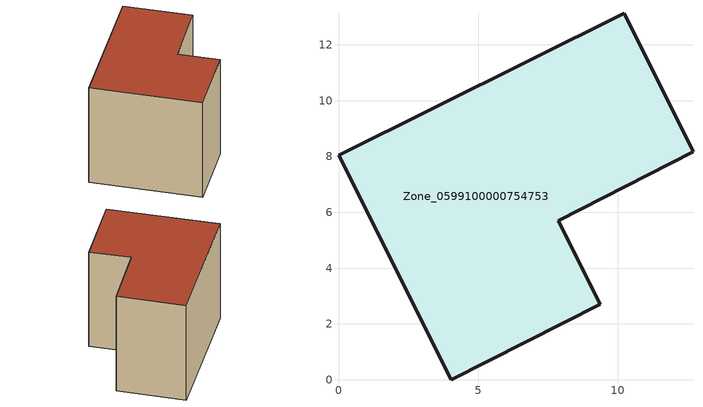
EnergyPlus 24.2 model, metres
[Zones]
Zone_0599100000754753
 floor ground (C_G): 10.24,13.13 12.7,8.16 7.87,5.71 9.38,2.71 4.04,0 0,8.04 z0
 wall outside (C_F): 7.87,5.71 12.7,8.16 10.24,13.13 0,8.04 4.04,0 9.38,2.71 7.87,5.71 z0:8.81
 roof outside (C_R): 0,8.04 4.04,0 9.38,2.71 7.87,5.71 12.7,8.16 10.24,13.13 z8.81
[BUILDING]
Pand.0599100000754753: North Axis=0; Terrain=City; Loads Convergence Tolerance Value=0.04; Temperature Convergence Tolerance Value=0.4; Solar Distribution=FullExterior; Maximum Number of Warmup Days=25; Minimum Number of Warmup Days=1
[Site:Location]
Rotterdam.The.Hague.AP_ZH_NLD Design_Conditions: Latitude=51.96; Longitude=4.45; Time Zone=1; Elevation=-4.5
[SITE:GROUNDTEMPERATURE:BUILDINGSURFACE]
18, 18, 18, 18, 18, 18, 18, 18, 18, 18, 18, 18
[MATERIAL] Thermal Absorptance=0.9; Solar Absorptance=0.7; Visible Absorptance=0.7
Name | Roughness | Thickness | Conductivity | Density | Specific Heat
G.TC.2006-2014 | MediumSmooth | 0.15 | 0.06 | 540 | 1210
F.TC.2006-2014 | Rough | 0.3 | 0.12 | 1920 | 840
R.TC.2006-2014 | MediumRough | 0.2 | 0.08 | 1500 | 1000
[CONSTRUCTION]
C_G: G.TC.2006-2014
C_F: F.TC.2006-2014
C_R: R.TC.2006-2014
[ZONE]
Zone_0599100000754753: Type=1; Multiplier=1; Ceiling Height=Autocalculate; Volume=Autocalculate; Floor Area=autocalculate; Part of Total Floor Area=Yes
[ZONEINFILTRATION:DESIGNFLOWRATE]
Infil_Zone_0599100000754753: Zone or ZoneList or Space or SpaceList=Zone_0599100000754753; Schedule=AlwaysOn; Design Flow Rate Calculation Method=Flow/Area; Flow Rate per Floor Area=0.0015; Constant Term Coefficient=1; Temperature Term Coefficient=0; Velocity Term Coefficient=0; Velocity Squared Term Coefficient=0
[HVACTEMPLATE:ZONE:IDEALLOADSAIRSYSTEM]
Zone_0599100000754753: Maximum Heating Supply Air Temperature=50; Minimum Cooling Supply Air Temperature=13; Maximum Heating Supply Air Humidity Ratio=0.0156; Minimum Cooling Supply Air Humidity Ratio=0.0077; Heating Limit=NoLimit; Cooling Limit=NoLimit; Dehumidification Control Type=ConstantSensibleHeatRatio; Cooling Sensible Heat Ratio=0.7; Dehumidification Setpoint=60; Humidification Control Type=None; Humidification Setpoint=30; Outdoor Air Method=None; Outdoor Air Flow Rate per Person=0.00944; Outdoor Air Flow Rate per Zone Floor Area=0; Outdoor Air Flow Rate per Zone=0; Demand Controlled Ventilation Type=None; Outdoor Air Economizer Type=NoEconomizer; Heat Recovery Type=None; Sensible Heat Recovery Effectiveness=0.7; Latent Heat Recovery Effectiveness=0.65
[ZONECONTROL:THERMOSTAT]
ThermostatControl_Zone_0599100000754753: Zone or ZoneList=Zone_0599100000754753; Control Type Schedule=DualSetpointControlType; Control 1=Thermostat_Zone_0599100000754753; Temperature Difference Between Cutout And Setpoint=0
[THERMOSTATSETPOINT:DUALSETPOINT]
Thermostat_Zone_0599100000754753: Heating Setpoint Temperature Schedule=HeatingSetpoint_Zone_0599100000754753; Cooling Setpoint Temperature Schedule=CoolingSetpoint_Zone_0599100000754753
[SCHEDULE:COMPACT]
HeatingSetpoint_Zone_0599100000754753: Through: 12/31, For: AllDays, Until: 24:00, 21
CoolingSetpoint_Zone_0599100000754753: Through: 12/31, For: AllDays, Until: 24:00, 24
DualSetpointControlType: Through: 12/31, For: AllDays, Until: 24:00, 4
AlwaysOn: Through: 12/31, For: AllDays, Until: 24:00, 1
